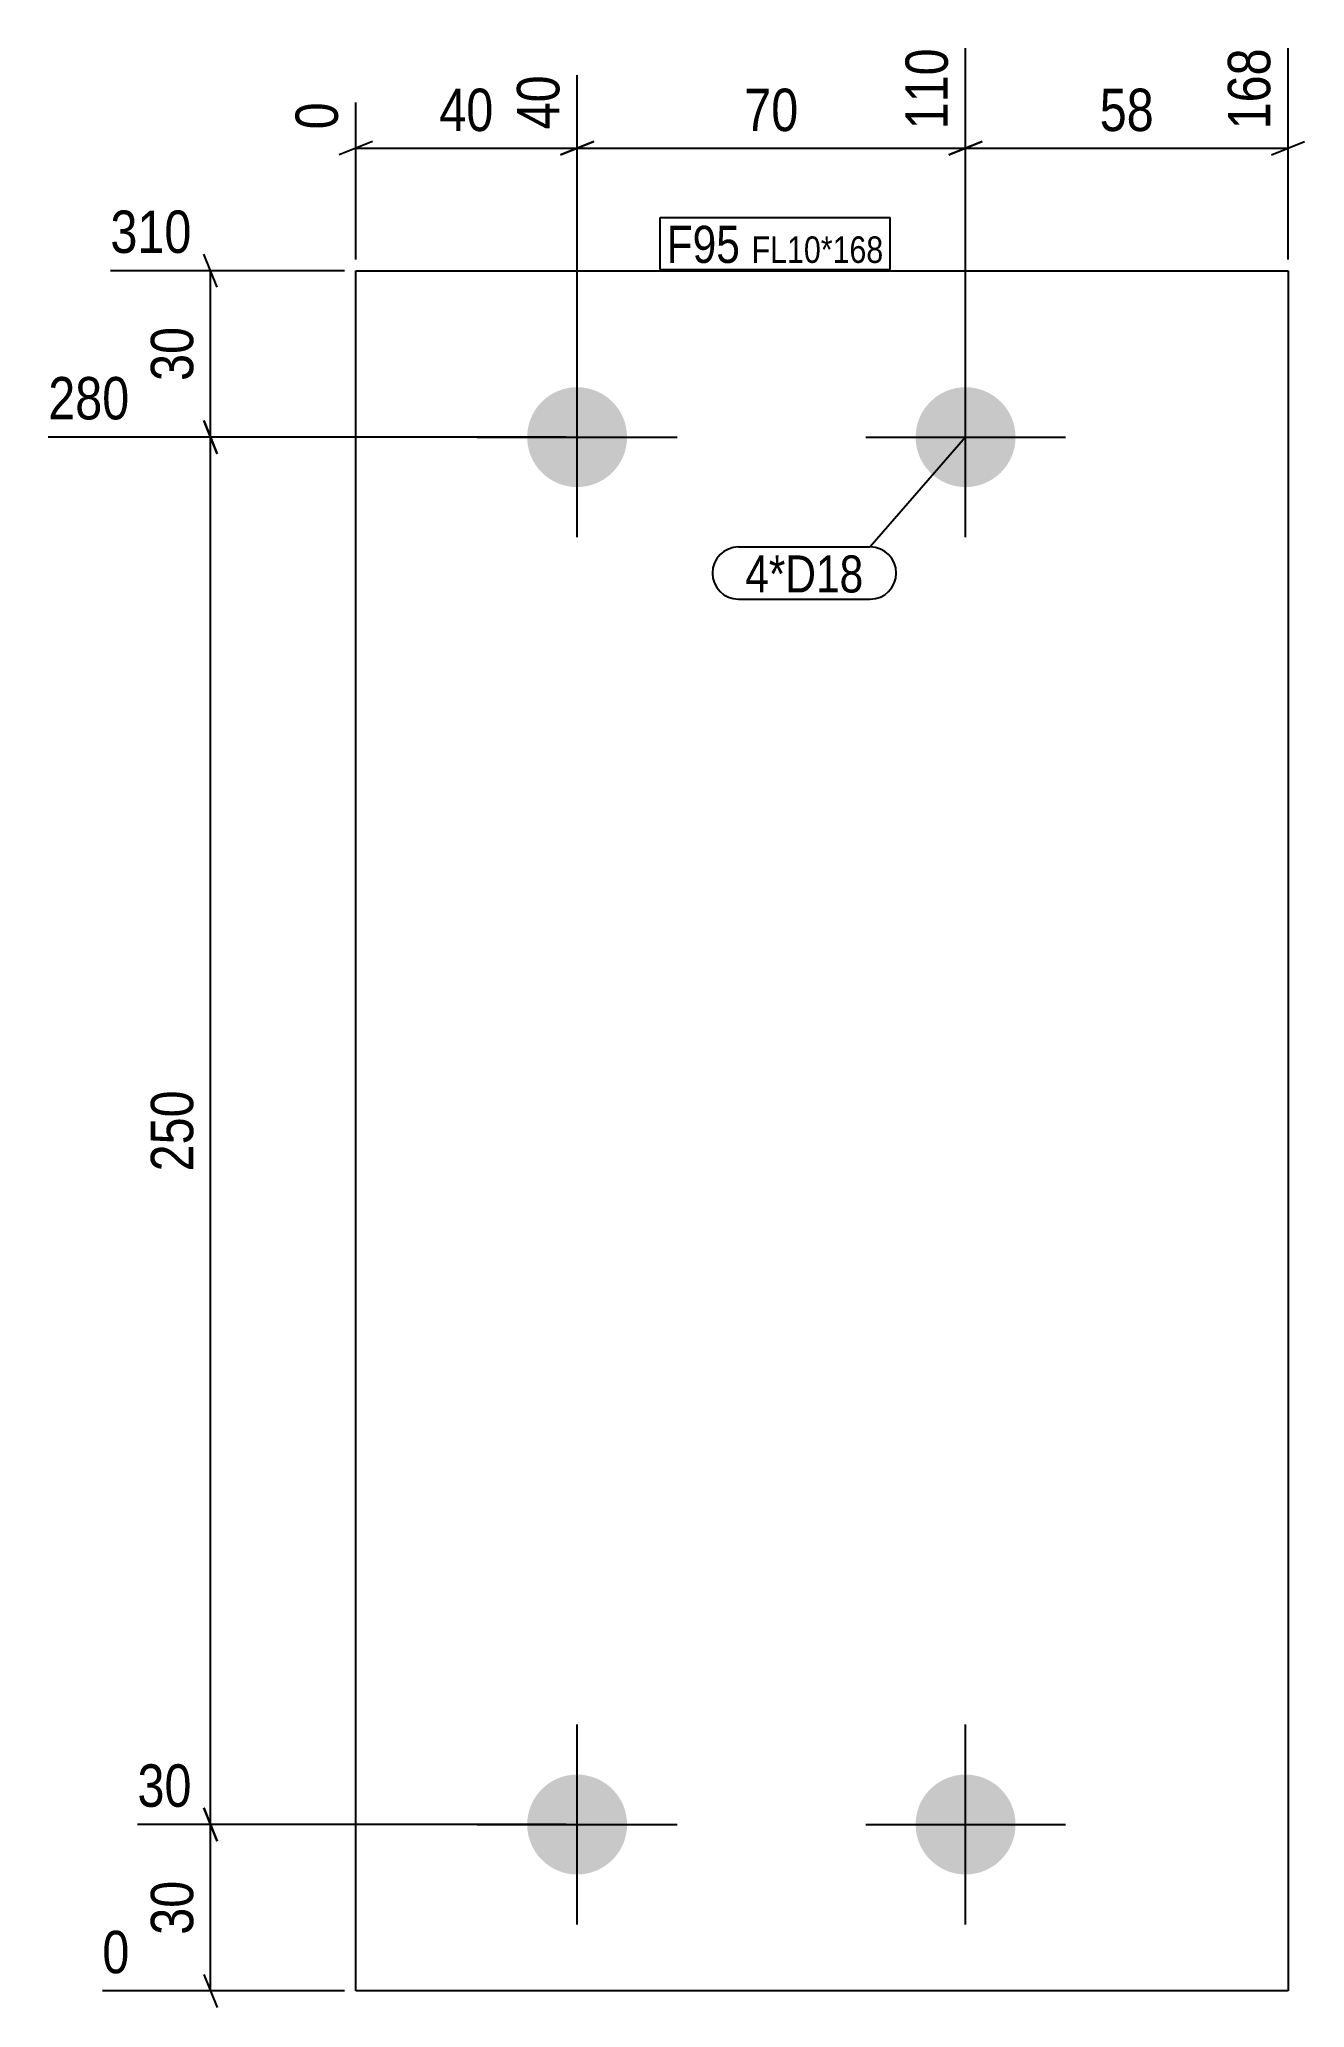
# Model space of a CAD drawing. Header units: millimetres. Extents: x 4 to 232, y 6 to 361.
import ezdxf

# ---------------------------------------------------------------- set-up
doc = ezdxf.new("R2010")
doc.units = ezdxf.units.MM
for name, color, linetype in [('MÅLSÆTNING', 7, 'Continuous'), ('STÅL', 7, 'Continuous'), ('TEKST', 7, 'Continuous')]:
    doc.layers.add(name, color=color, linetype=linetype)
doc.styles.add('Arial Narrow', font='ARIALN.TTF', dxfattribs={"height": 0.2})

msp = doc.modelspace()

# ---------------------------------------------------------------- hatches: boundary and pattern name
at = {"layer": 'STÅL', "linetype": 'Continuous'}
for points in [[(101.3, 298, -1), (101.3, 280, -1)], [(171.3, 298, -1), (171.3, 280, -1)], [(101.3, 48, -1), (101.3, 30, -1)], [(171.3, 48, -1), (171.3, 30, -1)]]:
    msp.add_hatch(color=3, dxfattribs=at).paths.add_polyline_path(points)

# ---------------------------------------------------------------- linework, layer by layer
at = {"layer": 'MÅLSÆTNING', "color": 7, "linetype": 'Continuous'}
for p, q in [((171.3, 291), (171.3, 359.08)), ((171.3, 291), (171.3, 359.08)), ((229.4, 321), (229.4, 359.08)), ((101.3, 291), (101.3, 354.21)), ((101.3, 291), (101.3, 354.21)), ((61.4, 321), (61.4, 349.33)), ((64.4, 342.26), (58.4, 339.86)), ((61.4, 341.06), (101.3, 341.06)), ((104.3, 342.26), (98.3, 339.86)), ((98.3, 339.86), (104.3, 342.26)), ((101.3, 341.06), (171.3, 341.06)), ((174.3, 342.26), (168.3, 339.86)), ((168.3, 339.86), (174.3, 342.26)), ((171.3, 341.06), (229.4, 341.06)), ((226.4, 339.86), (232.4, 342.26)), ((36.43, 316), (34.02, 322)), ((59.4, 319), (17.2, 319)), ((35.23, 289), (35.23, 319)), ((34.02, 292), (36.43, 286)), ((36.43, 286), (34.02, 292)), ((99.3, 289), (6, 289)), ((99.3, 289), (6, 289)), ((35.23, 39), (35.23, 289)), ((36.43, 36), (34.02, 42)), ((99.3, 39), (22.08, 39)), ((35.23, 9), (35.23, 39)), ((34.02, 12), (36.43, 6)), ((59.4, 9), (15.75, 9))]:
    msp.add_line(p, q, dxfattribs=at)
at = {"layer": 'STÅL', "color": 2, "linetype": 'Continuous'}
for p, q in [((61.4, 9), (61.4, 319)), ((61.4, 319), (229.4, 319)), ((229.4, 319), (229.4, 9)), ((229.4, 9), (61.4, 9))]:
    msp.add_line(p, q, dxfattribs=at)
at = {"layer": 'STÅL', "color": 3, "linetype": 'Continuous'}
for p, q in [((101.3, 271), (101.3, 307)), ((171.3, 271), (171.3, 307)), ((83.3, 289), (119.3, 289)), ((153.3, 289), (189.3, 289)), ((101.3, 21), (101.3, 57)), ((171.3, 21), (171.3, 57)), ((83.3, 39), (119.3, 39)), ((153.3, 39), (189.3, 39))]:
    msp.add_line(p, q, dxfattribs=at)

# ---------------------------------------------------------------- wipeouts: each hides what was drawn before it
at = {"color": 0}
msp.add_wipeout([(152.91, 261.01), (152.91, 268.01), (131.59, 268.01), (131.59, 261.01)], dxfattribs=at).dxf.layer = 'TEKST'

# ---------------------------------------------------------------- next in the draw order: wipeouts: each hides what was drawn before it
at = {"color": 0, "linetype": 'Continuous'}
for points in [[(169.7, 360.68), (158.5, 360.68), (158.5, 342.86), (169.7, 342.86)], [(227.8, 360.68), (216.6, 360.68), (216.6, 342.86), (227.8, 342.86)], [(59.8, 350.93), (48.6, 350.93), (48.6, 342.86), (59.8, 342.86)], [(33.43, 320.6), (33.43, 331.8), (15.6, 331.8), (15.6, 320.6)], [(33.43, 40.6), (33.43, 51.8), (20.48, 51.8), (20.48, 40.6)]]:
    msp.add_wipeout(points, dxfattribs=at).dxf.layer = 'MÅLSÆTNING'
at = {"color": 0}
for points, layer in [([(87.82, 342.56), (87.82, 353.76), (74.87, 353.76), (74.87, 342.56)], 'MÅLSÆTNING'), ([(142.77, 342.56), (142.77, 353.76), (129.82, 353.76), (129.82, 342.56)], 'MÅLSÆTNING'), ([(206.82, 342.56), (206.82, 353.76), (193.87, 353.76), (193.87, 342.56)], 'MÅLSÆTNING'), ([(33.72, 310.47), (22.52, 310.47), (22.52, 297.52), (33.72, 297.52)], 'MÅLSÆTNING'), ([(33.72, 172.91), (22.52, 172.91), (22.52, 155.09), (33.72, 155.09)], 'MÅLSÆTNING'), ([(33.72, 30.47), (22.52, 30.47), (22.52, 17.52), (33.72, 17.52)], 'MÅLSÆTNING'), ([(130.65, 320.4), (130.65, 327.4), (117.44, 327.4), (117.44, 320.4)], 'TEKST'), ([(156.51, 320.4), (156.51, 325.4), (132.75, 325.4), (132.75, 320.4)], 'TEKST'), ([(152.91, 261.01), (152.91, 268.01), (131.59, 268.01), (131.59, 261.01)], 'TEKST')]:
    msp.add_wipeout(points, dxfattribs=at).dxf.layer = layer

# ---------------------------------------------------------------- next in the draw order: linework, layer by layer
at = {"layer": 'MÅLSÆTNING', "color": 7, "linetype": 'Continuous'}
for p, q in [((34.02, 42), (36.43, 36)), ((99.3, 39), (22.08, 39))]:
    msp.add_line(p, q, dxfattribs=at)
at = {"layer": 'TEKST', "color": 7, "linetype": 'Continuous'}
for p, q in [((171.3, 289), (154.11, 269.21)), ((130.39, 269.21), (154.11, 269.21)), ((130.39, 259.81), (154.11, 259.81))]:
    msp.add_line(p, q, dxfattribs=at)
for centre, start, end in [((130.39, 264.51), 90, 270), ((154.11, 264.51), 270, 90)]:
    msp.add_arc(centre, 4.7, start, end, dxfattribs=at)

# ---------------------------------------------------------------- next in the draw order: texts
at = {"layer": 'MÅLSÆTNING', "color": 3, "linetype": 'Continuous', "style": 'Arial Narrow'}
for s, height, p in [('110', 7.635, (168.1, 344.46)), ('168', 7.635, (226.2, 344.46)), ('0', 7.64, (58.2, 344.46))]:
    msp.add_text(s, height=height, rotation=90.0002, dxfattribs=at).set_placement(p)
at = {"layer": 'MÅLSÆTNING', "color": 3, "style": 'Arial Narrow'}
for s, p in [('40', (76.47, 344.16)), ('70', (131.42, 344.16)), ('58', (195.47, 344.16))]:
    msp.add_text(s, height=7.635, dxfattribs=at).set_placement(p)
at = {"layer": 'MÅLSÆTNING', "color": 3, "linetype": 'Continuous', "style": 'Arial Narrow'}
for s, p in [('310', (17.2, 322.2)), ('30', (22.08, 42.2))]:
    msp.add_text(s, height=7.635, dxfattribs=at).set_placement(p)
at = {"layer": 'MÅLSÆTNING', "color": 3, "style": 'Arial Narrow'}
for s, p in [('30', (32.12, 299.13)), ('250', (32.12, 156.69)), ('30', (32.12, 19.13))]:
    msp.add_text(s, height=7.635, rotation=90.0002, dxfattribs=at).set_placement(p)
at = {"layer": 'TEKST', "color": 3, "style": 'Arial Narrow'}
msp.add_text('4*D18', height=6.681, dxfattribs=at).set_placement((131.59, 261.01))

# ---------------------------------------------------------------- next in the draw order: wipeouts: each hides what was drawn before it
at = {"color": 0, "linetype": 'Continuous'}
for points in [[(99.7, 355.81), (88.5, 355.81), (88.5, 342.86), (99.7, 342.86)], [(22.23, 290.6), (22.23, 301.8), (4.4, 301.8), (4.4, 290.6)], [(22.23, 10.6), (22.23, 21.8), (14.15, 21.8), (14.15, 10.6)]]:
    msp.add_wipeout(points, dxfattribs=at).dxf.layer = 'MÅLSÆTNING'
at = {"color": 0}
for points in [[(130.65, 320.4), (130.65, 327.4), (117.44, 327.4), (117.44, 320.4)], [(156.51, 320.4), (156.51, 325.4), (132.75, 325.4), (132.75, 320.4)]]:
    msp.add_wipeout(points, dxfattribs=at).dxf.layer = 'TEKST'

# ---------------------------------------------------------------- next in the draw order: linework, layer by layer
at = {"layer": 'TEKST', "color": 7, "linetype": 'Continuous'}
for p, q in [((116.24, 328.6), (157.71, 328.6)), ((116.24, 319.2), (116.24, 328.6)), ((157.71, 319.2), (157.71, 328.6)), ((116.24, 319.2), (157.71, 319.2))]:
    msp.add_line(p, q, dxfattribs=at)

# ---------------------------------------------------------------- next in the draw order: texts
at = {"layer": 'MÅLSÆTNING', "color": 3, "linetype": 'Continuous', "style": 'Arial Narrow'}
msp.add_text('40', height=7.635, rotation=90.0002, dxfattribs=at).set_placement((98.1, 344.46))
for s, height, p in [('280', 7.635, (6, 292.2)), ('0', 7.64, (15.75, 12.2))]:
    msp.add_text(s, height=height, dxfattribs=at).set_placement(p)
at = {"layer": 'TEKST', "color": 3, "style": 'Arial Narrow'}
for s, height, p in [('F95', 6.681, (117.44, 320.4)), ('FL10*168', 4.772, (132.75, 320.4))]:
    msp.add_text(s, height=height, dxfattribs=at).set_placement(p)

doc.saveas('drawing.dxf')
